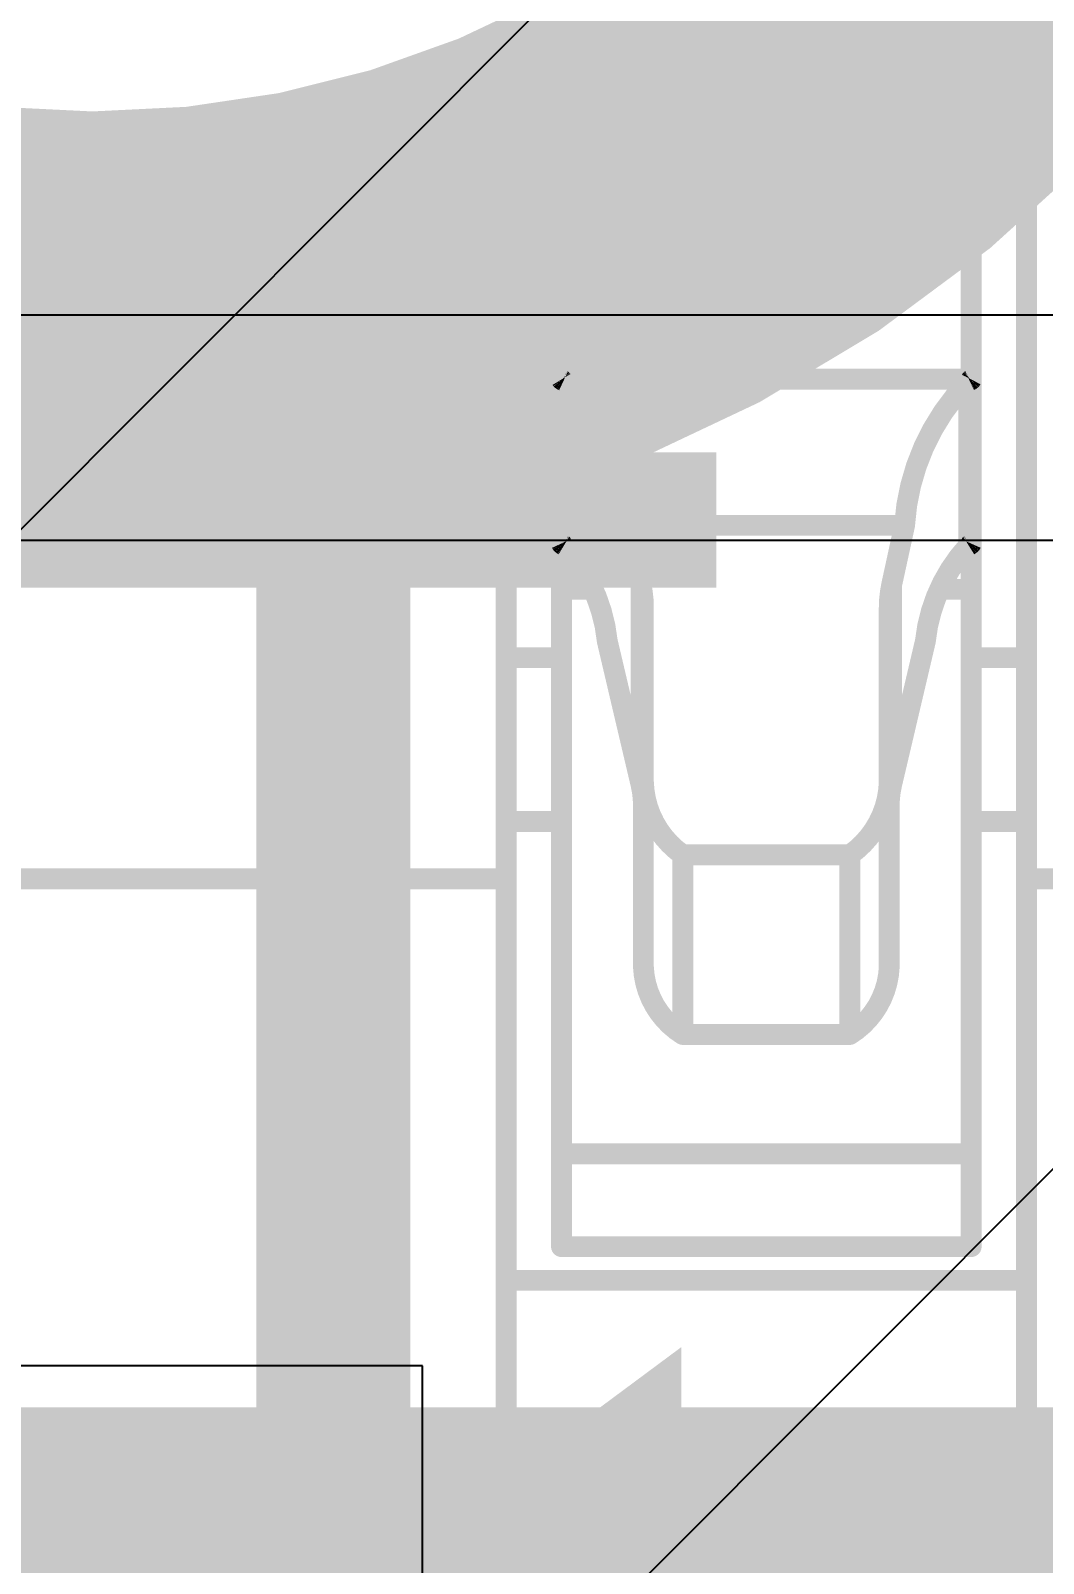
# Model space of a CAD drawing. Header units: inches. Extents: x -6 to 5433, y -4 to 5447.
# Drawn here: x 22.101 to 22.719, y 26.502 to 27.438 of the extents above; entities that cross this region are included whole.
import ezdxf

# ---------------------------------------------------------------- set-up
doc = ezdxf.new("R2010")
doc.units = ezdxf.units.IN
for name, color, linetype in [('Bottom Layer', 5, 'Continuous'), ('Mechanical 4', 56, 'Continuous'), ('Power', 76, 'Continuous'), ('Top Layer', 1, 'Continuous'), ('Top Overlay', 2, 'Continuous'), ('Top Solder', 216, 'Continuous')]:
    doc.layers.add(name, color=color, linetype=linetype)
doc.styles.add('Arial', font='', dxfattribs={"height": 0.2})
doc.styles.get('Arial').set_extended_font_data('Arial')

# ---------------------------------------------------------------- blocks, each defined once
blk = doc.blocks.new('WQFN_30_EP_2_5_4_5__43')
at = {"layer": 'Top Solder'}
for p in [(0.6840981999999999, 1.90236602), (1.4498701, 1.64588952)]:
    blk.add_line(p, (-5421.17972658, -5430.60739378), dxfattribs=at)
blk = doc.blocks.new('QTH_030_01_L_D_A_K_TR_154')
at = {"layer": 'Top Solder'}
for points in [[(-7.504101069999999, 3.91260076), (-6.99590041, 3.91260076), (-6.99590041, 2.25940112), (-7.504101069999999, 2.25940112)], [(-7.00409953, 3.91260076), (-6.49589887, 3.91260076), (-6.49589887, 2.25940112), (-7.00409953, 2.25940112)]]:
    blk.add_hatch(color=216, dxfattribs=at).paths.add_polyline_path(points)
at = {"layer": 'Top Overlay', "style": 'Arial'}
blk.add_text('1', height=0.7619999999999999, dxfattribs=at).set_placement((-7.28977968, 1.6764))

msp = doc.modelspace()

# ---------------------------------------------------------------- linework, layer by layer
at = {"layer": 'Bottom Layer'}
msp.add_lwpolyline([(22.86258064, 27.97254248, 0.2794, 0.2794, -0.9999999999999999), (21.41478064, 27.97254248, 0.2794, 0.2794, 0)], format="xyseb", dxfattribs=at)
at = {"layer": 'Mechanical 4'}
for points in [[(22.3911541, 27.39794622, 0.0127, 0.0127, 0), (22.7086541, 27.39794622, 0.0127, 0.0127, 0)], [(22.3911541, 26.5149457, 0.0127, 0.0127, 0), (22.3911541, 27.39794622, 0.0127, 0.0127, 0)], [(22.42490562, 26.69548128, 0.0127, 0.0127, 0), (22.42490562, 27.39794622, 0.0127, 0.0127, 0)], [(22.67490512, 26.69548128, 0.0127, 0.0127, 0), (22.67490512, 27.39794622, 0.0127, 0.0127, 0)], [(22.7086541, 26.5149457, 0.0127, 0.0127, 0), (22.7086541, 27.39794622, 0.0127, 0.0127, 0)], [(22.4249996, 27.224609, 0.0127, 0.0127, -0.03260548548577064), (22.42490308, 27.22474616, 0.0127, 0.0127, 0)], [(22.42490562, 27.22494682, 0.0127, 0.0127, 0), (22.67490512, 27.22494682, 0.0127, 0.0127, 0)], [(22.42507072, 27.22453788, 0.0127, 0.0127, -0.02828759401008527), (22.42500214, 27.224609, 0.0127, 0.0127, 0)], [(22.4251647, 27.22445914, 0.0127, 0.0127, -0.02675080195943243), (22.42507072, 27.22453788, 0.0127, 0.0127, 0)], [(22.42528916, 27.22437278, 0.0127, 0.0127, -0.02199381120685399), (22.4251647, 27.22445914, 0.0127, 0.0127, 0)], [(22.4254568, 27.22427626, 0.0127, 0.0127, -0.01668692774110993), (22.42528916, 27.22437278, 0.0127, 0.0127, 0)], [(22.42566, 27.22416958, 0.0127, 0.0127, -0.009375562040027395), (22.42545426, 27.22427626, 0.0127, 0.0127, 0)], [(22.42589876, 27.22405528, 0.0127, 0.0127, -0.005205298942589707), (22.42566, 27.22416704, 0.0127, 0.0127, 0)], [(22.42589876, 27.22405528, 0.0127, 0.0127, 0), (22.4261553, 27.2239359, 0.0127, 0.0127, 0)], [(22.4261553, 27.2239359, 0.0127, 0.0127, 0), (22.42642454, 27.22381652, 0.0127, 0.0127, 0)], [(22.42642454, 27.12343572, 0.0127, 0.0127, 0), (22.42642454, 27.22381652, 0.0127, 0.0127, 0)], [(22.42642454, 27.22381652, 0.0127, 0.0127, -0.1798941776662689), (22.46553292, 27.13571154, 0.0127, 0.0127, 0)], [(22.63427782, 27.13571154, 0.0127, 0.0127, -0.1798941776662689), (22.6733862, 27.22381652, 0.0127, 0.0127, 0)], [(22.6733862, 27.22381652, 0.0127, 0.0127, 0), (22.67389674, 27.22405274, 0.0127, 0.0127, 0)], [(22.6733862, 27.12343572, 0.0127, 0.0127, 0), (22.6733862, 27.22381652, 0.0127, 0.0127, 0)], [(22.67389674, 27.22405274, 0.0127, 0.0127, 0), (22.67413296, 27.2241645, 0.0127, 0.0127, 0)], [(22.67434378, 27.22427118, 0.0127, 0.0127, -0.007070259506346026), (22.67413296, 27.2241645, 0.0127, 0.0127, 0)], [(22.67451904, 27.22437024, 0.0127, 0.0127, -0.01220881840188741), (22.67434124, 27.22427118, 0.0127, 0.0127, 0)], [(22.67466128, 27.22446168, 0.0127, 0.0127, -0.02261982991094842), (22.67452158, 27.22437024, 0.0127, 0.0127, 0)], [(22.6747578, 27.22454042, 0.0127, 0.0127, -0.03188108954224885), (22.67465874, 27.22446168, 0.0127, 0.0127, 0)], [(22.67482384, 27.22461408, 0.0127, 0.0127, -0.03744577967449394), (22.6747578, 27.22454042, 0.0127, 0.0127, 0)], [(22.67486956, 27.22468012, 0.0127, 0.0127, -0.03268866419516496), (22.67482384, 27.22461154, 0.0127, 0.0127, 0)], [(22.67490258, 27.22474616, 0.0127, 0.0127, -0.01323434477222895), (22.67486702, 27.22468012, 0.0127, 0.0127, 0)], [(22.46553292, 27.13571154, 0.0127, 0.0127, 0), (22.63427782, 27.13571154, 0.0127, 0.0127, 0)], [(22.46553292, 27.13571154, 0.0127, 0.0127, 0), (22.4733866, 27.0996156, 0.0127, 0.0127, 0)], [(22.62642414, 27.0996156, 0.0127, 0.0127, 0), (22.63427782, 27.13571154, 0.0127, 0.0127, 0)], [(22.42500214, 27.1244949, 0.0127, 0.0127, -0.0285969293333164), (22.42490308, 27.12467778, 0.0127, 0.0127, 0)], [(22.4251647, 27.12429678, 0.0127, 0.0127, -0.05432141874344146), (22.42500468, 27.12449744, 0.0127, 0.0127, 0)], [(22.42528916, 27.1241774, 0.0127, 0.0127, -0.02338615143948026), (22.4251647, 27.12429424, 0.0127, 0.0127, 0)], [(22.42545426, 27.12405294, 0.0127, 0.0127, -0.01856230612777192), (22.42528916, 27.12417994, 0.0127, 0.0127, 0)], [(22.42566, 27.12390816, 0.0127, 0.0127, -0.01073692514346251), (22.42545426, 27.1240504, 0.0127, 0.0127, 0)], [(22.42589876, 27.12375576, 0.0127, 0.0127, -0.006054831013819165), (22.42566254, 27.12390816, 0.0127, 0.0127, 0)], [(22.42589876, 27.1237583, 0.0127, 0.0127, 0), (22.4261553, 27.12359828, 0.0127, 0.0127, 0)], [(22.4261553, 27.12359828, 0.0127, 0.0127, 0), (22.42642454, 27.12343572, 0.0127, 0.0127, 0)], [(22.42642454, 27.12343826, 0.0127, 0.0127, -0.1625908253546253), (22.45286594, 27.0649446, 0.0127, 0.0127, 0)], [(22.6469448, 27.0649446, 0.0127, 0.0127, -0.1625908253546254), (22.6733862, 27.12343826, 0.0127, 0.0127, 0)], [(22.6733862, 27.12343572, 0.0127, 0.0127, 0), (22.67389674, 27.12375322, 0.0127, 0.0127, 0)], [(22.67413296, 27.12390308, 0.0127, 0.0127, -0.004820614352065278), (22.67389674, 27.12375322, 0.0127, 0.0127, 0)], [(22.67434124, 27.12404532, 0.0127, 0.0127, -0.008119958820011325), (22.67413042, 27.12390308, 0.0127, 0.0127, 0)], [(22.67451904, 27.12418248, 0.0127, 0.0127, -0.01372913844884087), (22.67434124, 27.12404786, 0.0127, 0.0127, 0)], [(22.67465874, 27.12429932, 0.0127, 0.0127, -0.02446216596057664), (22.67452158, 27.12417994, 0.0127, 0.0127, 0)], [(22.6747578, 27.124406, 0.0127, 0.0127, -0.03231853515508127), (22.67465874, 27.12429932, 0.0127, 0.0127, 0)], [(22.67482384, 27.12450252, 0.0127, 0.0127, -0.03504148005304292), (22.6747578, 27.124406, 0.0127, 0.0127, 0)], [(22.67486956, 27.12459142, 0.0127, 0.0127, -0.02840446094686297), (22.67482384, 27.12450252, 0.0127, 0.0127, 0)], [(22.67490512, 27.12467524, 0.0127, 0.0127, -0.0110217929249703), (22.67486956, 27.12458888, 0.0127, 0.0127, 0)], [(22.42490562, 27.09661078, 0.0127, 0.0127, 0), (22.443567, 27.09661078, 0.0127, 0.0127, 0)], [(22.4733866, 26.9776575, 0.0127, 0.0127, 0), (22.4733866, 27.0996156, 0.0127, 0.0127, 0)], [(22.4733866, 27.0996156, 0.0127, 0.0127, -0.05365795323520316), (22.47490552, 27.085544, 0.0127, 0.0127, 0)], [(22.62490522, 27.085544, 0.0127, 0.0127, -0.05365795323520318), (22.62642414, 27.0996156, 0.0127, 0.0127, 0)], [(22.62642414, 26.9776575, 0.0127, 0.0127, 0), (22.62642414, 27.0996156, 0.0127, 0.0127, 0)], [(22.65624374, 27.09661078, 0.0127, 0.0127, 0), (22.67490512, 27.09661078, 0.0127, 0.0127, 0)], [(22.47490552, 26.86619468, 0.0127, 0.0127, 0), (22.47490552, 27.085544, 0.0127, 0.0127, 0)], [(22.62490522, 26.86619468, 0.0127, 0.0127, 0), (22.62490522, 27.085544, 0.0127, 0.0127, 0)], [(22.4528634, 27.06494714, 0.0127, 0.0127, 0), (22.4733866, 26.9776575, 0.0127, 0.0127, 0)], [(22.62642414, 26.9776575, 0.0127, 0.0127, 0), (22.6469448, 27.06494714, 0.0127, 0.0127, 0)], [(22.3911541, 27.05494462, 0.0127, 0.0127, 0), (22.42490562, 27.05494462, 0.0127, 0.0127, 0)], [(22.67490512, 27.05494462, 0.0127, 0.0127, 0), (22.7086541, 27.05494462, 0.0127, 0.0127, 0)], [(22.4733866, 26.9776575, 0.0127, 0.0127, -0.05786387190151768), (22.47490552, 26.96463492, 0.0127, 0.0127, 0)], [(22.4989136, 26.93460704, 0.0127, 0.0127, -0.2374801051851251), (22.47490552, 26.97917896, 0.0127, 0.0127, 0)], [(22.62490522, 26.97917896, 0.0127, 0.0127, -0.2374801051860468), (22.60089714, 26.93460704, 0.0127, 0.0127, 0)], [(22.62490522, 26.96463492, 0.0127, 0.0127, -0.05786387190108001), (22.62642414, 26.9776575, 0.0127, 0.0127, 0)], [(22.3911541, 26.95494482, 0.0127, 0.0127, 0), (22.42490562, 26.95494482, 0.0127, 0.0127, 0)], [(22.67490512, 26.95494482, 0.0127, 0.0127, 0), (22.7086541, 26.95494482, 0.0127, 0.0127, 0)], [(22.49891614, 26.93460704, 0.0127, 0.0127, 0), (22.6008946, 26.93460704, 0.0127, 0.0127, 0)], [(22.49891614, 26.82494508, 0.0127, 0.0127, 0), (22.49891614, 26.93460704, 0.0127, 0.0127, 0)], [(22.6008946, 26.82494508, 0.0127, 0.0127, 0), (22.6008946, 26.93460704, 0.0127, 0.0127, 0)], [(22.0736541, 26.91994615999999, 0.0127, 0.0127, 0), (22.3911541, 26.91994615999999, 0.0127, 0.0127, 0)], [(22.7086541, 26.91994615999999, 0.0127, 0.0127, 0), (23.0261541, 26.91994615999999, 0.0127, 0.0127, 0)], [(22.4989136, 26.82494762, 0.0127, 0.0127, -0.2473774779348601), (22.47490552, 26.86619722, 0.0127, 0.0127, 0)], [(22.62490522, 26.86619722, 0.0127, 0.0127, -0.2473774779353234), (22.60089714, 26.82494762, 0.0127, 0.0127, 0)], [(22.49891614, 26.82494508, 0.0127, 0.0127, 0), (22.6008946, 26.82494508, 0.0127, 0.0127, 0)], [(22.42490562, 26.75215376, 0.0127, 0.0127, 0), (22.67490512, 26.75215376, 0.0127, 0.0127, 0)], [(22.42490562, 26.69548128, 0.0127, 0.0127, 0), (22.67490512, 26.69548128, 0.0127, 0.0127, 0)], [(22.3911541, 26.67494538, 0.0127, 0.0127, 0), (22.7086541, 26.67494538, 0.0127, 0.0127, 0)], [(22.3911541, 26.5149457, 0.0127, 0.0127, 0), (22.7086541, 26.5149457, 0.0127, 0.0127, 0)]]:
    msp.add_lwpolyline(points, format="xyseb", dxfattribs=at)
for points in [[(22.3879791, 27.39794622, 0.00635, 0.00635, 1), (22.3943291, 27.39794622, 0.00635, 0.00635, 1)], [(22.3879791, 27.39794622, 0.00635, 0.00635, 1), (22.3943291, 27.39794622, 0.00635, 0.00635, 1)], [(22.42173062, 27.39794622, 0.00635, 0.00635, 1), (22.42808062, 27.39794622, 0.00635, 0.00635, 1)], [(22.67173012, 27.39794622, 0.00635, 0.00635, 1), (22.67808012, 27.39794622, 0.00635, 0.00635, 1)], [(22.7054791, 27.39794622, 0.00635, 0.00635, 1), (22.7118291, 27.39794622, 0.00635, 0.00635, 1)], [(22.7054791, 27.39794622, 0.00635, 0.00635, 1), (22.7118291, 27.39794622, 0.00635, 0.00635, 1)], [(22.42172808, 27.22474616, 0.00635, 0.00635, 1), (22.42807808, 27.22474616, 0.00635, 0.00635, 1)], [(22.42173062, 27.22494682, 0.00635, 0.00635, 1), (22.42808062, 27.22494682, 0.00635, 0.00635, 1)], [(22.4218246, 27.224609, 0.00635, 0.00635, 1), (22.4281746, 27.224609, 0.00635, 0.00635, 1)], [(22.42182714, 27.224609, 0.00635, 0.00635, 1), (22.42817714, 27.224609, 0.00635, 0.00635, 1)], [(22.42189572, 27.22453788, 0.00635, 0.00635, 1), (22.42824572, 27.22453788, 0.00635, 0.00635, 1)], [(22.42189572, 27.22453788, 0.00635, 0.00635, 1), (22.42824572, 27.22453788, 0.00635, 0.00635, 1)], [(22.4219897, 27.22445914, 0.00635, 0.00635, 1), (22.4283397, 27.22445914, 0.00635, 0.00635, 1)], [(22.4219897, 27.22445914, 0.00635, 0.00635, 1), (22.4283397, 27.22445914, 0.00635, 0.00635, 1)], [(22.42211416, 27.22437278, 0.00635, 0.00635, 1), (22.42846416, 27.22437278, 0.00635, 0.00635, 1)], [(22.42211416, 27.22437278, 0.00635, 0.00635, 1), (22.42846416, 27.22437278, 0.00635, 0.00635, 1)], [(22.42227926, 27.22427626, 0.00635, 0.00635, 1), (22.42862926, 27.22427626, 0.00635, 0.00635, 1)], [(22.4222818, 27.22427626, 0.00635, 0.00635, 1), (22.4286318, 27.22427626, 0.00635, 0.00635, 1)], [(22.422485, 27.22416958, 0.00635, 0.00635, 1), (22.428835, 27.22416958, 0.00635, 0.00635, 1)], [(22.422485, 27.22416704, 0.00635, 0.00635, 1), (22.428835, 27.22416704, 0.00635, 0.00635, 1)], [(22.42272376, 27.22405528, 0.00635, 0.00635, 1), (22.42907376, 27.22405528, 0.00635, 0.00635, 1)], [(22.42272376, 27.22405528, 0.00635, 0.00635, 1), (22.42907376, 27.22405528, 0.00635, 0.00635, 1)], [(22.4229803, 27.2239359, 0.00635, 0.00635, 1), (22.4293303, 27.2239359, 0.00635, 0.00635, 1)], [(22.4229803, 27.2239359, 0.00635, 0.00635, 1), (22.4293303, 27.2239359, 0.00635, 0.00635, 1)], [(22.42324954, 27.22381652, 0.00635, 0.00635, 1), (22.42959954, 27.22381652, 0.00635, 0.00635, 1)], [(22.42324954, 27.22381652, 0.00635, 0.00635, 1), (22.42959954, 27.22381652, 0.00635, 0.00635, 1)], [(22.42324954, 27.22381652, 0.00635, 0.00635, 1), (22.42959954, 27.22381652, 0.00635, 0.00635, 1)], [(22.6702112, 27.22381652, 0.00635, 0.00635, 1), (22.6765612, 27.22381652, 0.00635, 0.00635, 1)], [(22.6702112, 27.22381652, 0.00635, 0.00635, 1), (22.6765612, 27.22381652, 0.00635, 0.00635, 1)], [(22.6702112, 27.22381652, 0.00635, 0.00635, 1), (22.6765612, 27.22381652, 0.00635, 0.00635, 1)], [(22.67072174, 27.22405274, 0.00635, 0.00635, 1), (22.67707174, 27.22405274, 0.00635, 0.00635, 1)], [(22.67072174, 27.22405274, 0.00635, 0.00635, 1), (22.67707174, 27.22405274, 0.00635, 0.00635, 1)], [(22.67095796, 27.2241645, 0.00635, 0.00635, 1), (22.67730796, 27.2241645, 0.00635, 0.00635, 1)], [(22.67095796, 27.2241645, 0.00635, 0.00635, 1), (22.67730796, 27.2241645, 0.00635, 0.00635, 1)], [(22.67116624, 27.22427118, 0.00635, 0.00635, 1), (22.67751624, 27.22427118, 0.00635, 0.00635, 1)], [(22.67116878, 27.22427118, 0.00635, 0.00635, 1), (22.67751878, 27.22427118, 0.00635, 0.00635, 1)], [(22.67134404, 27.22437024, 0.00635, 0.00635, 1), (22.67769404, 27.22437024, 0.00635, 0.00635, 1)], [(22.67134658, 27.22437024, 0.00635, 0.00635, 1), (22.67769658, 27.22437024, 0.00635, 0.00635, 1)], [(22.67148374, 27.22446168, 0.00635, 0.00635, 1), (22.67783374, 27.22446168, 0.00635, 0.00635, 1)], [(22.67148628, 27.22446168, 0.00635, 0.00635, 1), (22.67783628, 27.22446168, 0.00635, 0.00635, 1)], [(22.6715828, 27.22454042, 0.00635, 0.00635, 1), (22.6779328, 27.22454042, 0.00635, 0.00635, 1)], [(22.6715828, 27.22454042, 0.00635, 0.00635, 1), (22.6779328, 27.22454042, 0.00635, 0.00635, 1)], [(22.67164884, 27.22461408, 0.00635, 0.00635, 1), (22.67799884, 27.22461408, 0.00635, 0.00635, 1)], [(22.67164884, 27.22461154, 0.00635, 0.00635, 1), (22.67799884, 27.22461154, 0.00635, 0.00635, 1)], [(22.67169202, 27.22468012, 0.00635, 0.00635, 1), (22.67804202, 27.22468012, 0.00635, 0.00635, 1)], [(22.67169456, 27.22468012, 0.00635, 0.00635, 1), (22.67804456, 27.22468012, 0.00635, 0.00635, 1)], [(22.67172758, 27.22474616, 0.00635, 0.00635, 1), (22.67807758, 27.22474616, 0.00635, 0.00635, 1)], [(22.67173012, 27.22494682, 0.00635, 0.00635, 1), (22.67808012, 27.22494682, 0.00635, 0.00635, 1)], [(22.46235792, 27.13571154, 0.00635, 0.00635, 1), (22.46870792, 27.13571154, 0.00635, 0.00635, 1)], [(22.46235792, 27.13571154, 0.00635, 0.00635, 1), (22.46870792, 27.13571154, 0.00635, 0.00635, 1)], [(22.46235792, 27.13571154, 0.00635, 0.00635, 1), (22.46870792, 27.13571154, 0.00635, 0.00635, 1)], [(22.63110282, 27.13571154, 0.00635, 0.00635, 1), (22.63745282, 27.13571154, 0.00635, 0.00635, 1)], [(22.63110282, 27.13571154, 0.00635, 0.00635, 1), (22.63745282, 27.13571154, 0.00635, 0.00635, 1)], [(22.63110282, 27.13571154, 0.00635, 0.00635, 1), (22.63745282, 27.13571154, 0.00635, 0.00635, 1)], [(22.42172808, 27.12467778, 0.00635, 0.00635, 1), (22.42807808, 27.12467778, 0.00635, 0.00635, 1)], [(22.42182714, 27.1244949, 0.00635, 0.00635, 1), (22.42817714, 27.1244949, 0.00635, 0.00635, 1)], [(22.42182968, 27.12449744, 0.00635, 0.00635, 1), (22.42817968, 27.12449744, 0.00635, 0.00635, 1)], [(22.4219897, 27.12429678, 0.00635, 0.00635, 1), (22.4283397, 27.12429678, 0.00635, 0.00635, 1)], [(22.4219897, 27.12429424, 0.00635, 0.00635, 1), (22.4283397, 27.12429424, 0.00635, 0.00635, 1)], [(22.42211416, 27.12417994, 0.00635, 0.00635, 1), (22.42846416, 27.12417994, 0.00635, 0.00635, 1)], [(22.42211416, 27.1241774, 0.00635, 0.00635, 1), (22.42846416, 27.1241774, 0.00635, 0.00635, 1)], [(22.42227926, 27.12405294, 0.00635, 0.00635, 1), (22.42862926, 27.12405294, 0.00635, 0.00635, 1)], [(22.42227926, 27.1240504, 0.00635, 0.00635, 1), (22.42862926, 27.1240504, 0.00635, 0.00635, 1)], [(22.422485, 27.12390816, 0.00635, 0.00635, 1), (22.428835, 27.12390816, 0.00635, 0.00635, 1)], [(22.42248754, 27.12390816, 0.00635, 0.00635, 1), (22.42883754, 27.12390816, 0.00635, 0.00635, 1)], [(22.42272376, 27.1237583, 0.00635, 0.00635, 1), (22.42907376, 27.1237583, 0.00635, 0.00635, 1)], [(22.42272376, 27.12375576, 0.00635, 0.00635, 1), (22.42907376, 27.12375576, 0.00635, 0.00635, 1)], [(22.4229803, 27.12359828, 0.00635, 0.00635, 1), (22.4293303, 27.12359828, 0.00635, 0.00635, 1)], [(22.4229803, 27.12359828, 0.00635, 0.00635, 1), (22.4293303, 27.12359828, 0.00635, 0.00635, 1)], [(22.42324954, 27.12343826, 0.00635, 0.00635, 1), (22.42959954, 27.12343826, 0.00635, 0.00635, 1)], [(22.42324954, 27.12343572, 0.00635, 0.00635, 1), (22.42959954, 27.12343572, 0.00635, 0.00635, 1)], [(22.42324954, 27.12343572, 0.00635, 0.00635, 1), (22.42959954, 27.12343572, 0.00635, 0.00635, 1)], [(22.6702112, 27.12343826, 0.00635, 0.00635, 1), (22.6765612, 27.12343826, 0.00635, 0.00635, 1)], [(22.6702112, 27.12343572, 0.00635, 0.00635, 1), (22.6765612, 27.12343572, 0.00635, 0.00635, 1)], [(22.6702112, 27.12343572, 0.00635, 0.00635, 1), (22.6765612, 27.12343572, 0.00635, 0.00635, 1)], [(22.67072174, 27.12375322, 0.00635, 0.00635, 1), (22.67707174, 27.12375322, 0.00635, 0.00635, 1)], [(22.67072174, 27.12375322, 0.00635, 0.00635, 1), (22.67707174, 27.12375322, 0.00635, 0.00635, 1)], [(22.67095542, 27.12390308, 0.00635, 0.00635, 1), (22.67730542, 27.12390308, 0.00635, 0.00635, 1)], [(22.67095796, 27.12390308, 0.00635, 0.00635, 1), (22.67730796, 27.12390308, 0.00635, 0.00635, 1)], [(22.67116624, 27.12404786, 0.00635, 0.00635, 1), (22.67751624, 27.12404786, 0.00635, 0.00635, 1)], [(22.67116624, 27.12404532, 0.00635, 0.00635, 1), (22.67751624, 27.12404532, 0.00635, 0.00635, 1)], [(22.67134404, 27.12418248, 0.00635, 0.00635, 1), (22.67769404, 27.12418248, 0.00635, 0.00635, 1)], [(22.67134658, 27.12417994, 0.00635, 0.00635, 1), (22.67769658, 27.12417994, 0.00635, 0.00635, 1)], [(22.67148374, 27.12429932, 0.00635, 0.00635, 1), (22.67783374, 27.12429932, 0.00635, 0.00635, 1)], [(22.67148374, 27.12429932, 0.00635, 0.00635, 1), (22.67783374, 27.12429932, 0.00635, 0.00635, 1)], [(22.6715828, 27.124406, 0.00635, 0.00635, 1), (22.6779328, 27.124406, 0.00635, 0.00635, 1)], [(22.6715828, 27.124406, 0.00635, 0.00635, 1), (22.6779328, 27.124406, 0.00635, 0.00635, 1)], [(22.67164884, 27.12450252, 0.00635, 0.00635, 1), (22.67799884, 27.12450252, 0.00635, 0.00635, 1)], [(22.67164884, 27.12450252, 0.00635, 0.00635, 1), (22.67799884, 27.12450252, 0.00635, 0.00635, 1)], [(22.67169456, 27.12459142, 0.00635, 0.00635, 1), (22.67804456, 27.12459142, 0.00635, 0.00635, 1)], [(22.67169456, 27.12458888, 0.00635, 0.00635, 1), (22.67804456, 27.12458888, 0.00635, 0.00635, 1)], [(22.67173012, 27.12467524, 0.00635, 0.00635, 1), (22.67808012, 27.12467524, 0.00635, 0.00635, 1)], [(22.42173062, 27.09661078, 0.00635, 0.00635, 1), (22.42808062, 27.09661078, 0.00635, 0.00635, 1)], [(22.440392, 27.09661078, 0.00635, 0.00635, 1), (22.446742, 27.09661078, 0.00635, 0.00635, 1)], [(22.4702116, 27.0996156, 0.00635, 0.00635, 1), (22.4765616, 27.0996156, 0.00635, 0.00635, 1)], [(22.4702116, 27.0996156, 0.00635, 0.00635, 1), (22.4765616, 27.0996156, 0.00635, 0.00635, 1)], [(22.4702116, 27.0996156, 0.00635, 0.00635, 1), (22.4765616, 27.0996156, 0.00635, 0.00635, 1)], [(22.62324914, 27.0996156, 0.00635, 0.00635, 1), (22.62959914, 27.0996156, 0.00635, 0.00635, 1)], [(22.62324914, 27.0996156, 0.00635, 0.00635, 1), (22.62959914, 27.0996156, 0.00635, 0.00635, 1)], [(22.62324914, 27.0996156, 0.00635, 0.00635, 1), (22.62959914, 27.0996156, 0.00635, 0.00635, 1)], [(22.65306874, 27.09661078, 0.00635, 0.00635, 1), (22.65941874, 27.09661078, 0.00635, 0.00635, 1)], [(22.67173012, 27.09661078, 0.00635, 0.00635, 1), (22.67808012, 27.09661078, 0.00635, 0.00635, 1)], [(22.47173052, 27.085544, 0.00635, 0.00635, 1), (22.47808052, 27.085544, 0.00635, 0.00635, 1)], [(22.47173052, 27.085544, 0.00635, 0.00635, 1), (22.47808052, 27.085544, 0.00635, 0.00635, 1)], [(22.62173022, 27.085544, 0.00635, 0.00635, 1), (22.62808022, 27.085544, 0.00635, 0.00635, 1)], [(22.62173022, 27.085544, 0.00635, 0.00635, 1), (22.62808022, 27.085544, 0.00635, 0.00635, 1)], [(22.4496884, 27.06494714, 0.00635, 0.00635, 1), (22.4560384, 27.06494714, 0.00635, 0.00635, 1)], [(22.44969094, 27.0649446, 0.00635, 0.00635, 1), (22.45604094, 27.0649446, 0.00635, 0.00635, 1)], [(22.6437698, 27.06494714, 0.00635, 0.00635, 1), (22.6501198, 27.06494714, 0.00635, 0.00635, 1)], [(22.6437698, 27.0649446, 0.00635, 0.00635, 1), (22.6501198, 27.0649446, 0.00635, 0.00635, 1)], [(22.3879791, 27.05494462, 0.00635, 0.00635, 1), (22.3943291, 27.05494462, 0.00635, 0.00635, 1)], [(22.42173062, 27.05494462, 0.00635, 0.00635, 1), (22.42808062, 27.05494462, 0.00635, 0.00635, 1)], [(22.67173012, 27.05494462, 0.00635, 0.00635, 1), (22.67808012, 27.05494462, 0.00635, 0.00635, 1)], [(22.7054791, 27.05494462, 0.00635, 0.00635, 1), (22.7118291, 27.05494462, 0.00635, 0.00635, 1)], [(22.4702116, 26.9776575, 0.00635, 0.00635, 1), (22.4765616, 26.9776575, 0.00635, 0.00635, 1)], [(22.4702116, 26.9776575, 0.00635, 0.00635, 1), (22.4765616, 26.9776575, 0.00635, 0.00635, 1)], [(22.4702116, 26.9776575, 0.00635, 0.00635, 1), (22.4765616, 26.9776575, 0.00635, 0.00635, 1)], [(22.47173052, 26.97917896, 0.00635, 0.00635, 1), (22.47808052, 26.97917896, 0.00635, 0.00635, 1)], [(22.62173022, 26.97917896, 0.00635, 0.00635, 1), (22.62808022, 26.97917896, 0.00635, 0.00635, 1)], [(22.62324914, 26.9776575, 0.00635, 0.00635, 1), (22.62959914, 26.9776575, 0.00635, 0.00635, 1)], [(22.62324914, 26.9776575, 0.00635, 0.00635, 1), (22.62959914, 26.9776575, 0.00635, 0.00635, 1)], [(22.62324914, 26.9776575, 0.00635, 0.00635, 1), (22.62959914, 26.9776575, 0.00635, 0.00635, 1)], [(22.47173052, 26.96463492, 0.00635, 0.00635, 1), (22.47808052, 26.96463492, 0.00635, 0.00635, 1)], [(22.62173022, 26.96463492, 0.00635, 0.00635, 1), (22.62808022, 26.96463492, 0.00635, 0.00635, 1)], [(22.3879791, 26.95494482, 0.00635, 0.00635, 1), (22.3943291, 26.95494482, 0.00635, 0.00635, 1)], [(22.42173062, 26.95494482, 0.00635, 0.00635, 1), (22.42808062, 26.95494482, 0.00635, 0.00635, 1)], [(22.67173012, 26.95494482, 0.00635, 0.00635, 1), (22.67808012, 26.95494482, 0.00635, 0.00635, 1)], [(22.7054791, 26.95494482, 0.00635, 0.00635, 1), (22.7118291, 26.95494482, 0.00635, 0.00635, 1)], [(22.4957386, 26.93460704, 0.00635, 0.00635, 1), (22.5020886, 26.93460704, 0.00635, 0.00635, 1)], [(22.49574114, 26.93460704, 0.00635, 0.00635, 1), (22.50209114, 26.93460704, 0.00635, 0.00635, 1)], [(22.49574114, 26.93460704, 0.00635, 0.00635, 1), (22.50209114, 26.93460704, 0.00635, 0.00635, 1)], [(22.5977196, 26.93460704, 0.00635, 0.00635, 1), (22.6040696, 26.93460704, 0.00635, 0.00635, 1)], [(22.5977196, 26.93460704, 0.00635, 0.00635, 1), (22.6040696, 26.93460704, 0.00635, 0.00635, 1)], [(22.59772214, 26.93460704, 0.00635, 0.00635, 1), (22.60407214, 26.93460704, 0.00635, 0.00635, 1)], [(22.3879791, 26.91994615999999, 0.00635, 0.00635, 1), (22.3943291, 26.91994615999999, 0.00635, 0.00635, 1)], [(22.7054791, 26.91994615999999, 0.00635, 0.00635, 1), (22.7118291, 26.91994615999999, 0.00635, 0.00635, 1)], [(22.47173052, 26.86619722, 0.00635, 0.00635, 1), (22.47808052, 26.86619722, 0.00635, 0.00635, 1)], [(22.47173052, 26.86619468, 0.00635, 0.00635, 1), (22.47808052, 26.86619468, 0.00635, 0.00635, 1)], [(22.62173022, 26.86619722, 0.00635, 0.00635, 1), (22.62808022, 26.86619722, 0.00635, 0.00635, 1)], [(22.62173022, 26.86619468, 0.00635, 0.00635, 1), (22.62808022, 26.86619468, 0.00635, 0.00635, 1)], [(22.4957386, 26.82494762, 0.00635, 0.00635, 1), (22.5020886, 26.82494762, 0.00635, 0.00635, 1)], [(22.49574114, 26.82494508, 0.00635, 0.00635, 1), (22.50209114, 26.82494508, 0.00635, 0.00635, 1)], [(22.49574114, 26.82494508, 0.00635, 0.00635, 1), (22.50209114, 26.82494508, 0.00635, 0.00635, 1)], [(22.5977196, 26.82494508, 0.00635, 0.00635, 1), (22.6040696, 26.82494508, 0.00635, 0.00635, 1)], [(22.5977196, 26.82494508, 0.00635, 0.00635, 1), (22.6040696, 26.82494508, 0.00635, 0.00635, 1)], [(22.59772214, 26.82494762, 0.00635, 0.00635, 1), (22.60407214, 26.82494762, 0.00635, 0.00635, 1)], [(22.42173062, 26.75215376, 0.00635, 0.00635, 1), (22.42808062, 26.75215376, 0.00635, 0.00635, 1)], [(22.67173012, 26.75215376, 0.00635, 0.00635, 1), (22.67808012, 26.75215376, 0.00635, 0.00635, 1)], [(22.42173062, 26.69548128, 0.00635, 0.00635, 1), (22.42808062, 26.69548128, 0.00635, 0.00635, 1)], [(22.42173062, 26.69548128, 0.00635, 0.00635, 1), (22.42808062, 26.69548128, 0.00635, 0.00635, 1)], [(22.67173012, 26.69548128, 0.00635, 0.00635, 1), (22.67808012, 26.69548128, 0.00635, 0.00635, 1)], [(22.67173012, 26.69548128, 0.00635, 0.00635, 1), (22.67808012, 26.69548128, 0.00635, 0.00635, 1)], [(22.3879791, 26.67494538, 0.00635, 0.00635, 1), (22.3943291, 26.67494538, 0.00635, 0.00635, 1)], [(22.7054791, 26.67494538, 0.00635, 0.00635, 1), (22.7118291, 26.67494538, 0.00635, 0.00635, 1)], [(22.3879791, 26.5149457, 0.00635, 0.00635, 1), (22.3943291, 26.5149457, 0.00635, 0.00635, 1)], [(22.3879791, 26.5149457, 0.00635, 0.00635, 1), (22.3943291, 26.5149457, 0.00635, 0.00635, 1)], [(22.7054791, 26.5149457, 0.00635, 0.00635, 1), (22.7118291, 26.5149457, 0.00635, 0.00635, 1)], [(22.7054791, 26.5149457, 0.00635, 0.00635, 1), (22.7118291, 26.5149457, 0.00635, 0.00635, 1)]]:
    msp.add_lwpolyline(points, format="xyseb", close=True, dxfattribs=at)
at = {"layer": 'Power'}
for p, q in [((23.87102668, 27.26407806), (20.70034214, 27.26407806)), ((20.70034214, 27.12661326), (23.87102668, 27.12661326))]:
    msp.add_line(p, q, dxfattribs=at)
at = {"layer": 'Top Layer'}
for p, q in [((22.34009756, 26.62274584), (21.29367852, 26.62274584)), ((22.34009756, 24.9187462), (22.34009756, 26.62274584))]:
    msp.add_line(p, q, dxfattribs=at)

# ---------------------------------------------------------------- block references
at = {"rotation": 180}
for name, p in [('WQFN_30_EP_2_5_4_5__43', (11.67240744, 16.88571426)), ('QTH_030_01_L_D_A_K_TR_154', (15.3105993, 28.85674696))]:
    msp.add_blockref(name, p, dxfattribs=at)

doc.saveas('drawing.dxf')
